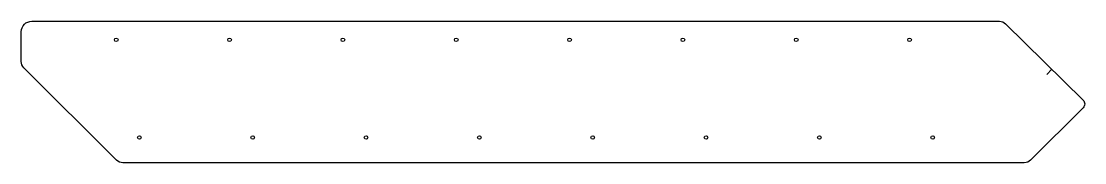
# Model space of a CAD drawing. Header units: millimetres. Extents: x -57 to 540, y -26 to 53.
import ezdxf

# ---------------------------------------------------------------- set-up
doc = ezdxf.new("R2010")
doc.units = ezdxf.units.MM
doc.layers.get('0').update_dxf_attribs({"linetype": 'CONTINUOUS'})

msp = doc.modelspace()

# ---------------------------------------------------------------- linework, layer by layer
msp.add_line((519.09, 23.55), (521.9, 26.39))
msp.add_lwpolyline([(506.43, -26.28), (0.07, -26.28, -0.198912), (-3.47, -24.81), (-55.52, 27.23, -0.198912), (-56.98, 30.77), (-56.98, 47.56, -0.414214), (-51.06, 53.48), (492.43, 53.48, -0.197394), (495.95, 52.04), (539.51, 8.99, -0.415926), (539.52, 4.73), (509.97, -24.81, -0.198912)], format="xyb", close=True)
for centre in [(-3.63, 43), (60.03, 43), (123.69, 43), (187.35, 43), (251.01, 43), (314.68, 43), (378.34, 43), (442, 43), (9.37, -12), (73.03, -12), (136.69, -12), (200.35, -12), (264.01, -12), (327.68, -12), (391.34, -12), (455, -12)]:
    msp.add_circle(centre, 1)

doc.saveas('drawing.dxf')
